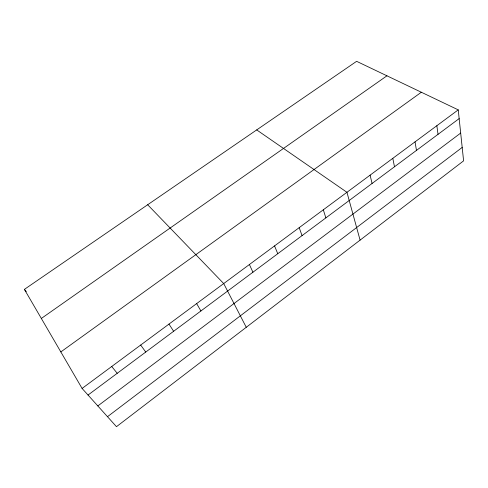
<?xml version="1.0" encoding="UTF-8"?>
<svg xmlns="http://www.w3.org/2000/svg" width="488" height="488" viewBox="0 0 488 488"><rect width="100%" height="100%" fill="white"/><g stroke="black" fill="none" stroke-linecap="round" stroke-linejoin="round"><path stroke-width="0.73" d="M107.494 416.685L462.191 147.425M97.832 405.937L460.684 133.065M88.035 395.042L459.165 118.596M82.094 388.436L458.244 109.867L356.612 61.323L24.4 289.372L82.094 388.436L116.479 426.677L463.6 160.857L458.244 109.867M60.835 351.927L421.339 92.238M41.34 318.457L386.941 75.811M256.7 129.906L346.95 192.296L360.089 240.126M147.669 204.753L223.711 283.565L246.263 327.289M24.4 289.372L26.285 291.592M111.728 366.494L117.218 373.302M140.684 345.046L145.747 352.049M168.982 324.087L173.636 331.279M196.652 303.597L200.91 310.96M249.405 264.533L252.93 272.212M274.555 245.903L277.751 253.723M299.187 227.664L302.06 235.619M323.312 209.797L325.868 217.88M370.105 175.143L372.07 183.47M392.803 158.338L394.487 166.768M415.044 141.862L416.465 150.395M436.858 125.709L438.023 134.34"/></g></svg>
